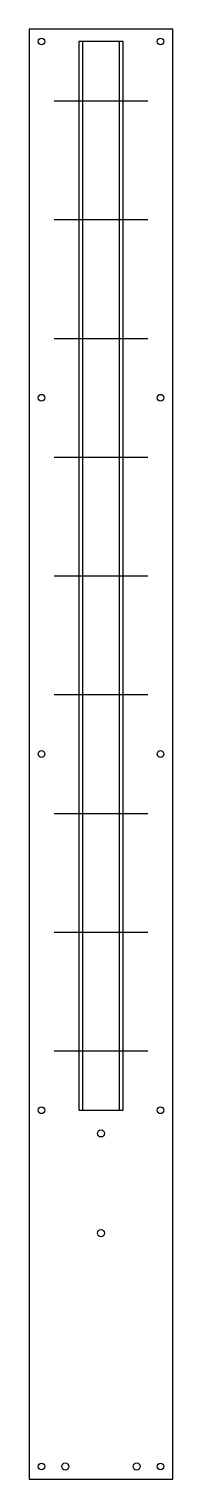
# Model space of a CAD drawing. Extents: x -4 to 37, y -4 to 403.
import ezdxf

# ---------------------------------------------------------------- set-up
doc = ezdxf.new("R2010")
doc.units = 0
for name, color, linetype in [('BORDER', 7, 'CONTINUOUS'), ('LED_STRIP10', 4, 'CONTINUOUS'), ('LED_STRIP12', 4, 'CONTINUOUS'), ('SCREWS-BORDER', 3, 'CONTINUOUS'), ('SCREWS-PCB', 3, 'CONTINUOUS'), ('SCREWS-PIR', 3, 'CONTINUOUS')]:
    doc.layers.add(name, color=color, linetype=linetype)

msp = doc.modelspace()

# ---------------------------------------------------------------- linework, layer by layer
at = {"layer": 'BORDER'}
for p, q in [((36.83, 403.46), (-3.5, 403.46)), ((-3.5, 403.46), (-3.5, -3.5)), ((36.83, -3.5), (36.83, 403.46)), ((-3.5, -3.5), (36.83, -3.5))]:
    msp.add_line(p, q, dxfattribs=at)
at = {"layer": 'LED_STRIP10'}
for p, q in [((21.866, 399.96), (11.466, 399.96)), ((11.466, 399.96), (11.466, 99.99)), ((21.866, 99.99), (21.866, 399.96)), ((3.5, 383.295), (29.83, 383.295)), ((3.5, 349.965), (29.83, 349.965)), ((3.5, 316.635), (29.83, 316.635)), ((3.5, 283.305), (29.83, 283.305)), ((3.5, 249.975), (29.83, 249.975)), ((3.5, 216.645), (29.83, 216.645)), ((3.5, 183.315), (29.83, 183.315)), ((3.5, 149.985), (29.83, 149.985)), ((3.5, 116.655), (29.83, 116.655)), ((11.466, 99.99), (21.866, 99.99))]:
    msp.add_line(p, q, dxfattribs=at)
at = {"layer": 'LED_STRIP12'}
for p, q in [((22.866, 399.96), (10.466, 399.96)), ((10.466, 399.96), (10.466, 99.99)), ((22.866, 99.99), (22.866, 399.96)), ((10.466, 99.99), (22.866, 99.99))]:
    msp.add_line(p, q, dxfattribs=at)
at = {"layer": 'SCREWS-BORDER'}
for centre in [(0, 399.96), (33.33, 399.96), (0, 299.97), (33.33, 299.97), (0, 199.98), (33.33, 199.98), (0, 99.99), (33.33, 99.99), (0, 0), (33.33, 0)]:
    msp.add_circle(centre, 0.95, dxfattribs=at)
at = {"layer": 'SCREWS-PCB'}
for centre in [(6.665, 0), (26.665, 0)]:
    msp.add_circle(centre, 1, dxfattribs=at)
at = {"layer": 'SCREWS-PIR'}
for centre in [(16.666, 93.49), (16.666, 65.49)]:
    msp.add_circle(centre, 1, dxfattribs=at)

doc.saveas('drawing.dxf')
